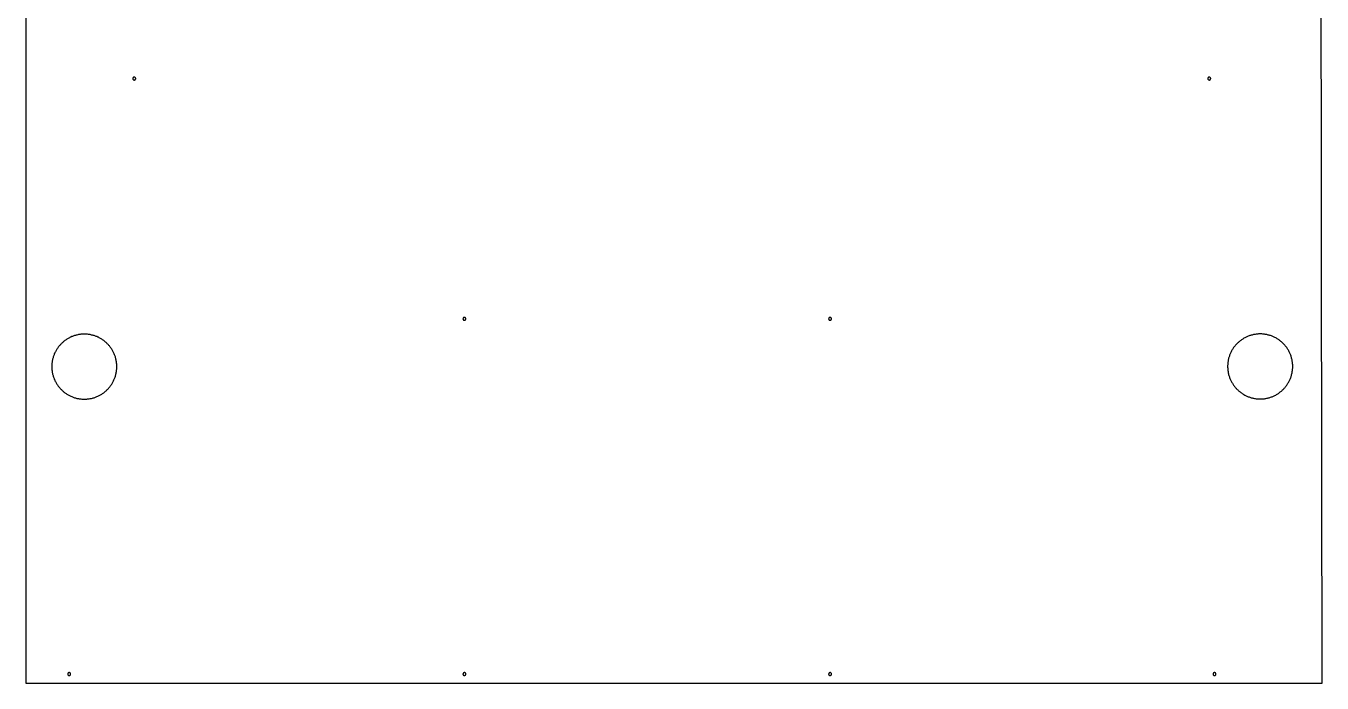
# Model space of a CAD drawing. Extents: x 51 to 7825, y -8 to 7597.
# Drawn here: x 2116 to 3910, y 5777 to 6687 of the extents above; entities that cross this region are included whole.
import ezdxf

# ---------------------------------------------------------------- set-up
doc = ezdxf.new("R2010")
doc.units = 0
doc.layers.add('Default Layer', color=1, linetype='CONTINUOUS')

msp = doc.modelspace()

# ---------------------------------------------------------------- linework, layer by layer
at = {"layer": 'Default Layer'}
msp.add_lwpolyline([(2116.5, 6857.4), (2116.5, 6371.5), (2116.5, 5777), (2564.9, 5777), (3013.3, 5777), (3461.8, 5777), (3910.2, 5777), (3909.6, 6370.3), (3909.1, 6857)], dxfattribs=at)
for points in [[(2264.4, 6614), (2264.4, 6613.8), (2264.4, 6613.6), (2264.5, 6613.4), (2264.6, 6613.3), (2264.6, 6613.1), (2264.7, 6612.9), (2264.9, 6612.8), (2265, 6612.6), (2265.1, 6612.5), (2265.3, 6612.4), (2265.4, 6612.3), (2265.6, 6612.2), (2265.8, 6612.1), (2266, 6612.1), (2266.2, 6612), (2266.4, 6612), (2266.6, 6612), (2266.8, 6612.1), (2267, 6612.1), (2267.2, 6612.2), (2267.4, 6612.3), (2267.5, 6612.4), (2267.7, 6612.5), (2267.8, 6612.6), (2267.9, 6612.8), (2268.1, 6612.9), (2268.2, 6613.1), (2268.2, 6613.3), (2268.3, 6613.4), (2268.4, 6613.6), (2268.4, 6613.8), (2268.4, 6614), (2268.4, 6614.2), (2268.4, 6614.4), (2268.3, 6614.6), (2268.2, 6614.8), (2268.2, 6615), (2268.1, 6615.2), (2267.9, 6615.3), (2267.8, 6615.4), (2267.7, 6615.6), (2267.5, 6615.7), (2267.4, 6615.8), (2267.2, 6615.9), (2267, 6615.9), (2266.8, 6616), (2266.6, 6616), (2266.4, 6616), (2266.2, 6616), (2266, 6616), (2265.8, 6615.9), (2265.6, 6615.9), (2265.4, 6615.8), (2265.3, 6615.7), (2265.1, 6615.6), (2265, 6615.4), (2264.9, 6615.3), (2264.7, 6615.2), (2264.6, 6615), (2264.6, 6614.8), (2264.5, 6614.6), (2264.4, 6614.4), (2264.4, 6614.2), (2264.4, 6614)], [(3752.1, 6614), (3752.1, 6613.8), (3752.1, 6613.6), (3752.2, 6613.4), (3752.2, 6613.3), (3752.3, 6613.1), (3752.4, 6612.9), (3752.5, 6612.8), (3752.6, 6612.6), (3752.8, 6612.5), (3752.9, 6612.4), (3753.1, 6612.3), (3753.3, 6612.2), (3753.5, 6612.1), (3753.7, 6612.1), (3753.9, 6612), (3754.1, 6612), (3754.3, 6612), (3754.5, 6612.1), (3754.7, 6612.1), (3754.8, 6612.2), (3755, 6612.3), (3755.2, 6612.4), (3755.3, 6612.5), (3755.5, 6612.6), (3755.6, 6612.8), (3755.7, 6612.9), (3755.8, 6613.1), (3755.9, 6613.3), (3756, 6613.4), (3756, 6613.6), (3756.1, 6613.8), (3756.1, 6614), (3756.1, 6614.2), (3756, 6614.4), (3756, 6614.6), (3755.9, 6614.8), (3755.8, 6615), (3755.7, 6615.2), (3755.6, 6615.3), (3755.5, 6615.4), (3755.3, 6615.6), (3755.2, 6615.7), (3755, 6615.8), (3754.8, 6615.9), (3754.7, 6615.9), (3754.5, 6616), (3754.3, 6616), (3754.1, 6616), (3753.9, 6616), (3753.7, 6616), (3753.5, 6615.9), (3753.3, 6615.9), (3753.1, 6615.8), (3752.9, 6615.7), (3752.8, 6615.6), (3752.6, 6615.4), (3752.5, 6615.3), (3752.4, 6615.2), (3752.3, 6615), (3752.2, 6614.8), (3752.2, 6614.6), (3752.1, 6614.4), (3752.1, 6614.2), (3752.1, 6614)], [(2721.3, 6281.4), (2721.3, 6281.2), (2721.4, 6281), (2721.4, 6280.8), (2721.5, 6280.6), (2721.6, 6280.4), (2721.7, 6280.3), (2721.8, 6280.1), (2721.9, 6280), (2722, 6279.9), (2722.2, 6279.7), (2722.4, 6279.6), (2722.5, 6279.6), (2722.7, 6279.5), (2722.9, 6279.4), (2723.1, 6279.4), (2723.3, 6279.4), (2723.5, 6279.4), (2723.7, 6279.4), (2723.9, 6279.5), (2724.1, 6279.6), (2724.3, 6279.6), (2724.4, 6279.7), (2724.6, 6279.9), (2724.7, 6280), (2724.9, 6280.1), (2725, 6280.3), (2725.1, 6280.4), (2725.2, 6280.6), (2725.2, 6280.8), (2725.3, 6281), (2725.3, 6281.2), (2725.3, 6281.4), (2725.3, 6281.6), (2725.3, 6281.8), (2725.2, 6282), (2725.2, 6282.2), (2725.1, 6282.4), (2725, 6282.5), (2724.9, 6282.7), (2724.7, 6282.8), (2724.6, 6282.9), (2724.4, 6283.1), (2724.3, 6283.2), (2724.1, 6283.2), (2723.9, 6283.3), (2723.7, 6283.4), (2723.5, 6283.4), (2723.3, 6283.4), (2723.1, 6283.4), (2722.9, 6283.4), (2722.7, 6283.3), (2722.5, 6283.2), (2722.4, 6283.2), (2722.2, 6283.1), (2722, 6282.9), (2721.9, 6282.8), (2721.8, 6282.7), (2721.7, 6282.5), (2721.6, 6282.4), (2721.5, 6282.2), (2721.4, 6282), (2721.4, 6281.8), (2721.3, 6281.6), (2721.3, 6281.4)], [(3227.3, 6281.4), (3227.3, 6281.2), (3227.4, 6281), (3227.4, 6280.8), (3227.5, 6280.6), (3227.6, 6280.4), (3227.7, 6280.3), (3227.8, 6280.1), (3227.9, 6280), (3228, 6279.9), (3228.2, 6279.7), (3228.4, 6279.6), (3228.5, 6279.6), (3228.7, 6279.5), (3228.9, 6279.4), (3229.1, 6279.4), (3229.3, 6279.4), (3229.5, 6279.4), (3229.7, 6279.4), (3229.9, 6279.5), (3230.1, 6279.6), (3230.3, 6279.6), (3230.4, 6279.7), (3230.6, 6279.9), (3230.7, 6280), (3230.9, 6280.1), (3231, 6280.3), (3231.1, 6280.4), (3231.2, 6280.6), (3231.2, 6280.8), (3231.3, 6281), (3231.3, 6281.2), (3231.3, 6281.4), (3231.3, 6281.6), (3231.3, 6281.8), (3231.2, 6282), (3231.2, 6282.2), (3231.1, 6282.4), (3231, 6282.5), (3230.9, 6282.7), (3230.7, 6282.8), (3230.6, 6282.9), (3230.4, 6283.1), (3230.3, 6283.2), (3230.1, 6283.2), (3229.9, 6283.3), (3229.7, 6283.4), (3229.5, 6283.4), (3229.3, 6283.4), (3229.1, 6283.4), (3228.9, 6283.4), (3228.7, 6283.3), (3228.5, 6283.2), (3228.4, 6283.2), (3228.2, 6283.1), (3228, 6282.9), (3227.9, 6282.8), (3227.8, 6282.7), (3227.7, 6282.5), (3227.6, 6282.4), (3227.5, 6282.2), (3227.4, 6282), (3227.4, 6281.8), (3227.3, 6281.6), (3227.3, 6281.4)], [(2152.3, 6215.2), (2152.3, 6214), (2152.3, 6212.9), (2152.4, 6211.7), (2152.5, 6210.6), (2152.6, 6209.5), (2152.8, 6208.3), (2153, 6207.2), (2153.2, 6206.1), (2153.4, 6205), (2153.7, 6203.9), (2154, 6202.9), (2154.3, 6201.8), (2154.6, 6200.8), (2155, 6199.7), (2155.4, 6198.7), (2155.8, 6197.7), (2156.3, 6196.7), (2156.7, 6195.7), (2157.2, 6194.7), (2157.7, 6193.7), (2158.2, 6192.8), (2158.8, 6191.9), (2159.4, 6190.9), (2160, 6190), (2160.6, 6189.1), (2161.2, 6188.3), (2161.9, 6187.4), (2162.6, 6186.6), (2163.3, 6185.7), (2164, 6184.9), (2164.7, 6184.1), (2165.5, 6183.4), (2166.2, 6182.6), (2167, 6181.9), (2167.8, 6181.2), (2168.7, 6180.5), (2169.5, 6179.8), (2170.4, 6179.1), (2171.2, 6178.5), (2172.1, 6177.9), (2173, 6177.3), (2173.9, 6176.7), (2174.9, 6176.2), (2175.8, 6175.6), (2176.8, 6175.1), (2177.8, 6174.6), (2178.8, 6174.2), (2179.8, 6173.7), (2180.8, 6173.3), (2181.8, 6172.9), (2182.8, 6172.6), (2183.9, 6172.2), (2185, 6171.9), (2186, 6171.6), (2187.1, 6171.3), (2188.2, 6171.1), (2189.3, 6170.9), (2190.4, 6170.7), (2191.5, 6170.5), (2192.7, 6170.4), (2193.8, 6170.3), (2195, 6170.2), (2196.1, 6170.2), (2197.3, 6170.2), (2198.4, 6170.2), (2199.6, 6170.2), (2200.7, 6170.3), (2201.9, 6170.4), (2203, 6170.5), (2204.1, 6170.7), (2205.2, 6170.9), (2206.3, 6171.1), (2207.4, 6171.3), (2208.5, 6171.6), (2209.6, 6171.9), (2210.7, 6172.2), (2211.7, 6172.6), (2212.8, 6172.9), (2213.8, 6173.3), (2214.8, 6173.7), (2215.8, 6174.2), (2216.8, 6174.6), (2217.8, 6175.1), (2218.7, 6175.6), (2219.7, 6176.2), (2220.6, 6176.7), (2221.5, 6177.3), (2222.4, 6177.9), (2223.3, 6178.5), (2224.2, 6179.1), (2225.1, 6179.8), (2225.9, 6180.5), (2226.7, 6181.2), (2227.5, 6181.9), (2228.3, 6182.6), (2229.1, 6183.4), (2229.9, 6184.1), (2230.6, 6184.9), (2231.3, 6185.7), (2232, 6186.6), (2232.7, 6187.4), (2233.3, 6188.3), (2234, 6189.1), (2234.6, 6190), (2235.2, 6190.9), (2235.8, 6191.9), (2236.3, 6192.8), (2236.8, 6193.7), (2237.4, 6194.7), (2237.8, 6195.7), (2238.3, 6196.7), (2238.7, 6197.7), (2239.2, 6198.7), (2239.6, 6199.7), (2239.9, 6200.8), (2240.3, 6201.8), (2240.6, 6202.9), (2240.9, 6203.9), (2241.1, 6205), (2241.4, 6206.1), (2241.6, 6207.2), (2241.8, 6208.3), (2241.9, 6209.5), (2242, 6210.6), (2242.1, 6211.7), (2242.2, 6212.9), (2242.3, 6214), (2242.3, 6215.2), (2242.3, 6216.3), (2242.2, 6217.5), (2242.1, 6218.7), (2242, 6219.8), (2241.9, 6220.9), (2241.8, 6222), (2241.6, 6223.2), (2241.4, 6224.3), (2241.1, 6225.4), (2240.9, 6226.4), (2240.6, 6227.5), (2240.3, 6228.6), (2239.9, 6229.6), (2239.6, 6230.7), (2239.2, 6231.7), (2238.7, 6232.7), (2238.3, 6233.7), (2237.8, 6234.7), (2237.4, 6235.7), (2236.8, 6236.6), (2236.3, 6237.6), (2235.8, 6238.5), (2235.2, 6239.4), (2234.6, 6240.3), (2234, 6241.2), (2233.3, 6242.1), (2232.7, 6243), (2232, 6243.8), (2231.3, 6244.6), (2230.6, 6245.4), (2229.9, 6246.2), (2229.1, 6247), (2228.3, 6247.8), (2227.5, 6248.5), (2226.7, 6249.2), (2225.9, 6249.9), (2225.1, 6250.6), (2224.2, 6251.2), (2223.3, 6251.9), (2222.4, 6252.5), (2221.5, 6253.1), (2220.6, 6253.7), (2219.7, 6254.2), (2218.7, 6254.8), (2217.8, 6255.3), (2216.8, 6255.8), (2215.8, 6256.2), (2214.8, 6256.7), (2213.8, 6257.1), (2212.8, 6257.5), (2211.7, 6257.8), (2210.7, 6258.2), (2209.6, 6258.5), (2208.5, 6258.8), (2207.4, 6259), (2206.3, 6259.3), (2205.2, 6259.5), (2204.1, 6259.7), (2203, 6259.8), (2201.9, 6260), (2200.7, 6260.1), (2199.6, 6260.1), (2198.4, 6260.2), (2197.3, 6260.2), (2196.1, 6260.2), (2195, 6260.1), (2193.8, 6260.1), (2192.7, 6260), (2191.5, 6259.8), (2190.4, 6259.7), (2189.3, 6259.5), (2188.2, 6259.3), (2187.1, 6259), (2186, 6258.8), (2185, 6258.5), (2183.9, 6258.2), (2182.8, 6257.8), (2181.8, 6257.5), (2180.8, 6257.1), (2179.8, 6256.7), (2178.8, 6256.2), (2177.8, 6255.8), (2176.8, 6255.3), (2175.8, 6254.8), (2174.9, 6254.2), (2173.9, 6253.7), (2173, 6253.1), (2172.1, 6252.5), (2171.2, 6251.9), (2170.4, 6251.2), (2169.5, 6250.6), (2168.7, 6249.9), (2167.8, 6249.2), (2167, 6248.5), (2166.2, 6247.8), (2165.5, 6247), (2164.7, 6246.2), (2164, 6245.4), (2163.3, 6244.6), (2162.6, 6243.8), (2161.9, 6243), (2161.2, 6242.1), (2160.6, 6241.2), (2160, 6240.3), (2159.4, 6239.4), (2158.8, 6238.5), (2158.2, 6237.6), (2157.7, 6236.6), (2157.2, 6235.7), (2156.7, 6234.7), (2156.3, 6233.7), (2155.8, 6232.7), (2155.4, 6231.7), (2155, 6230.7), (2154.6, 6229.6), (2154.3, 6228.6), (2154, 6227.5), (2153.7, 6226.4), (2153.4, 6225.4), (2153.2, 6224.3), (2153, 6223.2), (2152.8, 6222), (2152.6, 6220.9), (2152.5, 6219.8), (2152.4, 6218.7), (2152.3, 6217.5), (2152.3, 6216.3), (2152.3, 6215.2)], [(3779.5, 6215.5), (3779.5, 6214.3), (3779.6, 6213.1), (3779.7, 6212), (3779.8, 6210.9), (3779.9, 6209.7), (3780, 6208.6), (3780.2, 6207.5), (3780.4, 6206.4), (3780.7, 6205.3), (3780.9, 6204.2), (3781.2, 6203.1), (3781.5, 6202.1), (3781.9, 6201), (3782.3, 6200), (3782.6, 6199), (3783.1, 6197.9), (3783.5, 6196.9), (3784, 6195.9), (3784.4, 6195), (3785, 6194), (3785.5, 6193.1), (3786, 6192.1), (3786.6, 6191.2), (3787.2, 6190.3), (3787.8, 6189.4), (3788.5, 6188.5), (3789.1, 6187.7), (3789.8, 6186.8), (3790.5, 6186), (3791.2, 6185.2), (3791.9, 6184.4), (3792.7, 6183.6), (3793.5, 6182.9), (3794.3, 6182.1), (3795.1, 6181.4), (3795.9, 6180.7), (3796.7, 6180.1), (3797.6, 6179.4), (3798.5, 6178.8), (3799.4, 6178.1), (3800.3, 6177.5), (3801.2, 6177), (3802.1, 6176.4), (3803.1, 6175.9), (3804, 6175.4), (3805, 6174.9), (3806, 6174.4), (3807, 6174), (3808, 6173.6), (3809.1, 6173.2), (3810.1, 6172.8), (3811.1, 6172.5), (3812.2, 6172.2), (3813.3, 6171.9), (3814.4, 6171.6), (3815.5, 6171.4), (3816.6, 6171.2), (3817.7, 6171), (3818.8, 6170.8), (3819.9, 6170.7), (3821.1, 6170.6), (3822.2, 6170.5), (3823.4, 6170.5), (3824.5, 6170.5), (3825.7, 6170.5), (3826.8, 6170.5), (3828, 6170.6), (3829.1, 6170.7), (3830.3, 6170.8), (3831.4, 6171), (3832.5, 6171.2), (3833.6, 6171.4), (3834.7, 6171.6), (3835.8, 6171.9), (3836.8, 6172.2), (3837.9, 6172.5), (3839, 6172.8), (3840, 6173.2), (3841, 6173.6), (3842, 6174), (3843, 6174.4), (3844, 6174.9), (3845, 6175.4), (3846, 6175.9), (3846.9, 6176.4), (3847.9, 6177), (3848.8, 6177.5), (3849.7, 6178.1), (3850.6, 6178.8), (3851.4, 6179.4), (3852.3, 6180.1), (3853.1, 6180.7), (3854, 6181.4), (3854.8, 6182.1), (3855.6, 6182.9), (3856.3, 6183.6), (3857.1, 6184.4), (3857.8, 6185.2), (3858.5, 6186), (3859.2, 6186.8), (3859.9, 6187.7), (3860.6, 6188.5), (3861.2, 6189.4), (3861.8, 6190.3), (3862.4, 6191.2), (3863, 6192.1), (3863.6, 6193.1), (3864.1, 6194), (3864.6, 6195), (3865.1, 6195.9), (3865.5, 6196.9), (3866, 6197.9), (3866.4, 6199), (3866.8, 6200), (3867.2, 6201), (3867.5, 6202.1), (3867.8, 6203.1), (3868.1, 6204.2), (3868.4, 6205.3), (3868.6, 6206.4), (3868.8, 6207.5), (3869, 6208.6), (3869.2, 6209.7), (3869.3, 6210.9), (3869.4, 6212), (3869.5, 6213.1), (3869.5, 6214.3), (3869.5, 6215.5), (3869.5, 6216.6), (3869.5, 6217.8), (3869.4, 6218.9), (3869.3, 6220.1), (3869.2, 6221.2), (3869, 6222.3), (3868.8, 6223.4), (3868.6, 6224.5), (3868.4, 6225.6), (3868.1, 6226.7), (3867.8, 6227.8), (3867.5, 6228.8), (3867.2, 6229.9), (3866.8, 6230.9), (3866.4, 6232), (3866, 6233), (3865.5, 6234), (3865.1, 6235), (3864.6, 6235.9), (3864.1, 6236.9), (3863.6, 6237.9), (3863, 6238.8), (3862.4, 6239.7), (3861.8, 6240.6), (3861.2, 6241.5), (3860.6, 6242.4), (3859.9, 6243.2), (3859.2, 6244.1), (3858.5, 6244.9), (3857.8, 6245.7), (3857.1, 6246.5), (3856.3, 6247.3), (3855.6, 6248), (3854.8, 6248.8), (3854, 6249.5), (3853.1, 6250.2), (3852.3, 6250.9), (3851.4, 6251.5), (3850.6, 6252.2), (3849.7, 6252.8), (3848.8, 6253.4), (3847.9, 6253.9), (3846.9, 6254.5), (3846, 6255), (3845, 6255.5), (3844, 6256), (3843, 6256.5), (3842, 6256.9), (3841, 6257.3), (3840, 6257.7), (3839, 6258.1), (3837.9, 6258.4), (3836.8, 6258.7), (3835.8, 6259), (3834.7, 6259.3), (3833.6, 6259.5), (3832.5, 6259.8), (3831.4, 6259.9), (3830.3, 6260.1), (3829.1, 6260.2), (3828, 6260.3), (3826.8, 6260.4), (3825.7, 6260.4), (3824.5, 6260.5), (3823.4, 6260.4), (3822.2, 6260.4), (3821.1, 6260.3), (3819.9, 6260.2), (3818.8, 6260.1), (3817.7, 6259.9), (3816.6, 6259.8), (3815.5, 6259.5), (3814.4, 6259.3), (3813.3, 6259), (3812.2, 6258.7), (3811.1, 6258.4), (3810.1, 6258.1), (3809.1, 6257.7), (3808, 6257.3), (3807, 6256.9), (3806, 6256.5), (3805, 6256), (3804, 6255.5), (3803.1, 6255), (3802.1, 6254.5), (3801.2, 6253.9), (3800.3, 6253.4), (3799.4, 6252.8), (3798.5, 6252.2), (3797.6, 6251.5), (3796.7, 6250.9), (3795.9, 6250.2), (3795.1, 6249.5), (3794.3, 6248.8), (3793.5, 6248), (3792.7, 6247.3), (3791.9, 6246.5), (3791.2, 6245.7), (3790.5, 6244.9), (3789.8, 6244.1), (3789.1, 6243.2), (3788.5, 6242.4), (3787.8, 6241.5), (3787.2, 6240.6), (3786.6, 6239.7), (3786, 6238.8), (3785.5, 6237.9), (3785, 6236.9), (3784.4, 6235.9), (3784, 6235), (3783.5, 6234), (3783.1, 6233), (3782.6, 6232), (3782.3, 6230.9), (3781.9, 6229.9), (3781.5, 6228.8), (3781.2, 6227.8), (3780.9, 6226.7), (3780.7, 6225.6), (3780.4, 6224.5), (3780.2, 6223.4), (3780, 6222.3), (3779.9, 6221.2), (3779.8, 6220.1), (3779.7, 6218.9), (3779.6, 6217.8), (3779.5, 6216.6), (3779.5, 6215.5)], [(2174.3, 5789.5), (2174.3, 5789.3), (2174.4, 5789.1), (2174.4, 5788.9), (2174.5, 5788.7), (2174.6, 5788.6), (2174.7, 5788.4), (2174.8, 5788.2), (2174.9, 5788.1), (2175, 5788), (2175.2, 5787.9), (2175.4, 5787.8), (2175.5, 5787.7), (2175.7, 5787.6), (2175.9, 5787.5), (2176.1, 5787.5), (2176.3, 5787.5), (2176.5, 5787.5), (2176.7, 5787.5), (2176.9, 5787.6), (2177.1, 5787.7), (2177.3, 5787.8), (2177.4, 5787.9), (2177.6, 5788), (2177.7, 5788.1), (2177.9, 5788.2), (2178, 5788.4), (2178.1, 5788.6), (2178.2, 5788.7), (2178.2, 5788.9), (2178.3, 5789.1), (2178.3, 5789.3), (2178.3, 5789.5), (2178.3, 5789.7), (2178.3, 5789.9), (2178.2, 5790.1), (2178.2, 5790.3), (2178.1, 5790.5), (2178, 5790.6), (2177.9, 5790.8), (2177.7, 5790.9), (2177.6, 5791.1), (2177.4, 5791.2), (2177.3, 5791.3), (2177.1, 5791.4), (2176.9, 5791.4), (2176.7, 5791.5), (2176.5, 5791.5), (2176.3, 5791.5), (2176.1, 5791.5), (2175.9, 5791.5), (2175.7, 5791.4), (2175.5, 5791.4), (2175.4, 5791.3), (2175.2, 5791.2), (2175, 5791.1), (2174.9, 5790.9), (2174.8, 5790.8), (2174.7, 5790.6), (2174.6, 5790.5), (2174.5, 5790.3), (2174.4, 5790.1), (2174.4, 5789.9), (2174.3, 5789.7), (2174.3, 5789.5)], [(2721.3, 5789.5), (2721.3, 5789.3), (2721.4, 5789.1), (2721.4, 5788.9), (2721.5, 5788.7), (2721.6, 5788.6), (2721.7, 5788.4), (2721.8, 5788.2), (2721.9, 5788.1), (2722, 5788), (2722.2, 5787.9), (2722.4, 5787.8), (2722.5, 5787.7), (2722.7, 5787.6), (2722.9, 5787.5), (2723.1, 5787.5), (2723.3, 5787.5), (2723.5, 5787.5), (2723.7, 5787.5), (2723.9, 5787.6), (2724.1, 5787.7), (2724.3, 5787.8), (2724.4, 5787.9), (2724.6, 5788), (2724.7, 5788.1), (2724.9, 5788.2), (2725, 5788.4), (2725.1, 5788.6), (2725.2, 5788.7), (2725.2, 5788.9), (2725.3, 5789.1), (2725.3, 5789.3), (2725.3, 5789.5), (2725.3, 5789.7), (2725.3, 5789.9), (2725.2, 5790.1), (2725.2, 5790.3), (2725.1, 5790.5), (2725, 5790.6), (2724.9, 5790.8), (2724.7, 5790.9), (2724.6, 5791.1), (2724.4, 5791.2), (2724.3, 5791.3), (2724.1, 5791.4), (2723.9, 5791.4), (2723.7, 5791.5), (2723.5, 5791.5), (2723.3, 5791.5), (2723.1, 5791.5), (2722.9, 5791.5), (2722.7, 5791.4), (2722.5, 5791.4), (2722.4, 5791.3), (2722.2, 5791.2), (2722, 5791.1), (2721.9, 5790.9), (2721.8, 5790.8), (2721.7, 5790.6), (2721.6, 5790.5), (2721.5, 5790.3), (2721.4, 5790.1), (2721.4, 5789.9), (2721.3, 5789.7), (2721.3, 5789.5)], [(3227.3, 5789.5), (3227.3, 5789.3), (3227.4, 5789.1), (3227.4, 5788.9), (3227.5, 5788.7), (3227.6, 5788.6), (3227.7, 5788.4), (3227.8, 5788.2), (3227.9, 5788.1), (3228, 5788), (3228.2, 5787.9), (3228.4, 5787.8), (3228.5, 5787.7), (3228.7, 5787.6), (3228.9, 5787.5), (3229.1, 5787.5), (3229.3, 5787.5), (3229.5, 5787.5), (3229.7, 5787.5), (3229.9, 5787.6), (3230.1, 5787.7), (3230.3, 5787.8), (3230.4, 5787.9), (3230.6, 5788), (3230.7, 5788.1), (3230.9, 5788.2), (3231, 5788.4), (3231.1, 5788.6), (3231.2, 5788.7), (3231.2, 5788.9), (3231.3, 5789.1), (3231.3, 5789.3), (3231.3, 5789.5), (3231.3, 5789.7), (3231.3, 5789.9), (3231.2, 5790.1), (3231.2, 5790.3), (3231.1, 5790.5), (3231, 5790.6), (3230.9, 5790.8), (3230.7, 5790.9), (3230.6, 5791.1), (3230.4, 5791.2), (3230.3, 5791.3), (3230.1, 5791.4), (3229.9, 5791.4), (3229.7, 5791.5), (3229.5, 5791.5), (3229.3, 5791.5), (3229.1, 5791.5), (3228.9, 5791.5), (3228.7, 5791.4), (3228.5, 5791.4), (3228.4, 5791.3), (3228.2, 5791.2), (3228, 5791.1), (3227.9, 5790.9), (3227.8, 5790.8), (3227.7, 5790.6), (3227.6, 5790.5), (3227.5, 5790.3), (3227.4, 5790.1), (3227.4, 5789.9), (3227.3, 5789.7), (3227.3, 5789.5)], [(3759.3, 5789.5), (3759.3, 5789.3), (3759.4, 5789.1), (3759.4, 5788.9), (3759.5, 5788.7), (3759.6, 5788.6), (3759.7, 5788.4), (3759.8, 5788.2), (3759.9, 5788.1), (3760, 5788), (3760.2, 5787.9), (3760.4, 5787.8), (3760.5, 5787.7), (3760.7, 5787.6), (3760.9, 5787.5), (3761.1, 5787.5), (3761.3, 5787.5), (3761.5, 5787.5), (3761.7, 5787.5), (3761.9, 5787.6), (3762.1, 5787.7), (3762.3, 5787.8), (3762.4, 5787.9), (3762.6, 5788), (3762.7, 5788.1), (3762.9, 5788.2), (3763, 5788.4), (3763.1, 5788.6), (3763.2, 5788.7), (3763.2, 5788.9), (3763.3, 5789.1), (3763.3, 5789.3), (3763.3, 5789.5), (3763.3, 5789.7), (3763.3, 5789.9), (3763.2, 5790.1), (3763.2, 5790.3), (3763.1, 5790.5), (3763, 5790.6), (3762.9, 5790.8), (3762.7, 5790.9), (3762.6, 5791.1), (3762.4, 5791.2), (3762.3, 5791.3), (3762.1, 5791.4), (3761.9, 5791.4), (3761.7, 5791.5), (3761.5, 5791.5), (3761.3, 5791.5), (3761.1, 5791.5), (3760.9, 5791.5), (3760.7, 5791.4), (3760.5, 5791.4), (3760.4, 5791.3), (3760.2, 5791.2), (3760, 5791.1), (3759.9, 5790.9), (3759.8, 5790.8), (3759.7, 5790.6), (3759.6, 5790.5), (3759.5, 5790.3), (3759.4, 5790.1), (3759.4, 5789.9), (3759.3, 5789.7), (3759.3, 5789.5)]]:
    msp.add_lwpolyline(points, close=True, dxfattribs=at)

doc.saveas('drawing.dxf')
